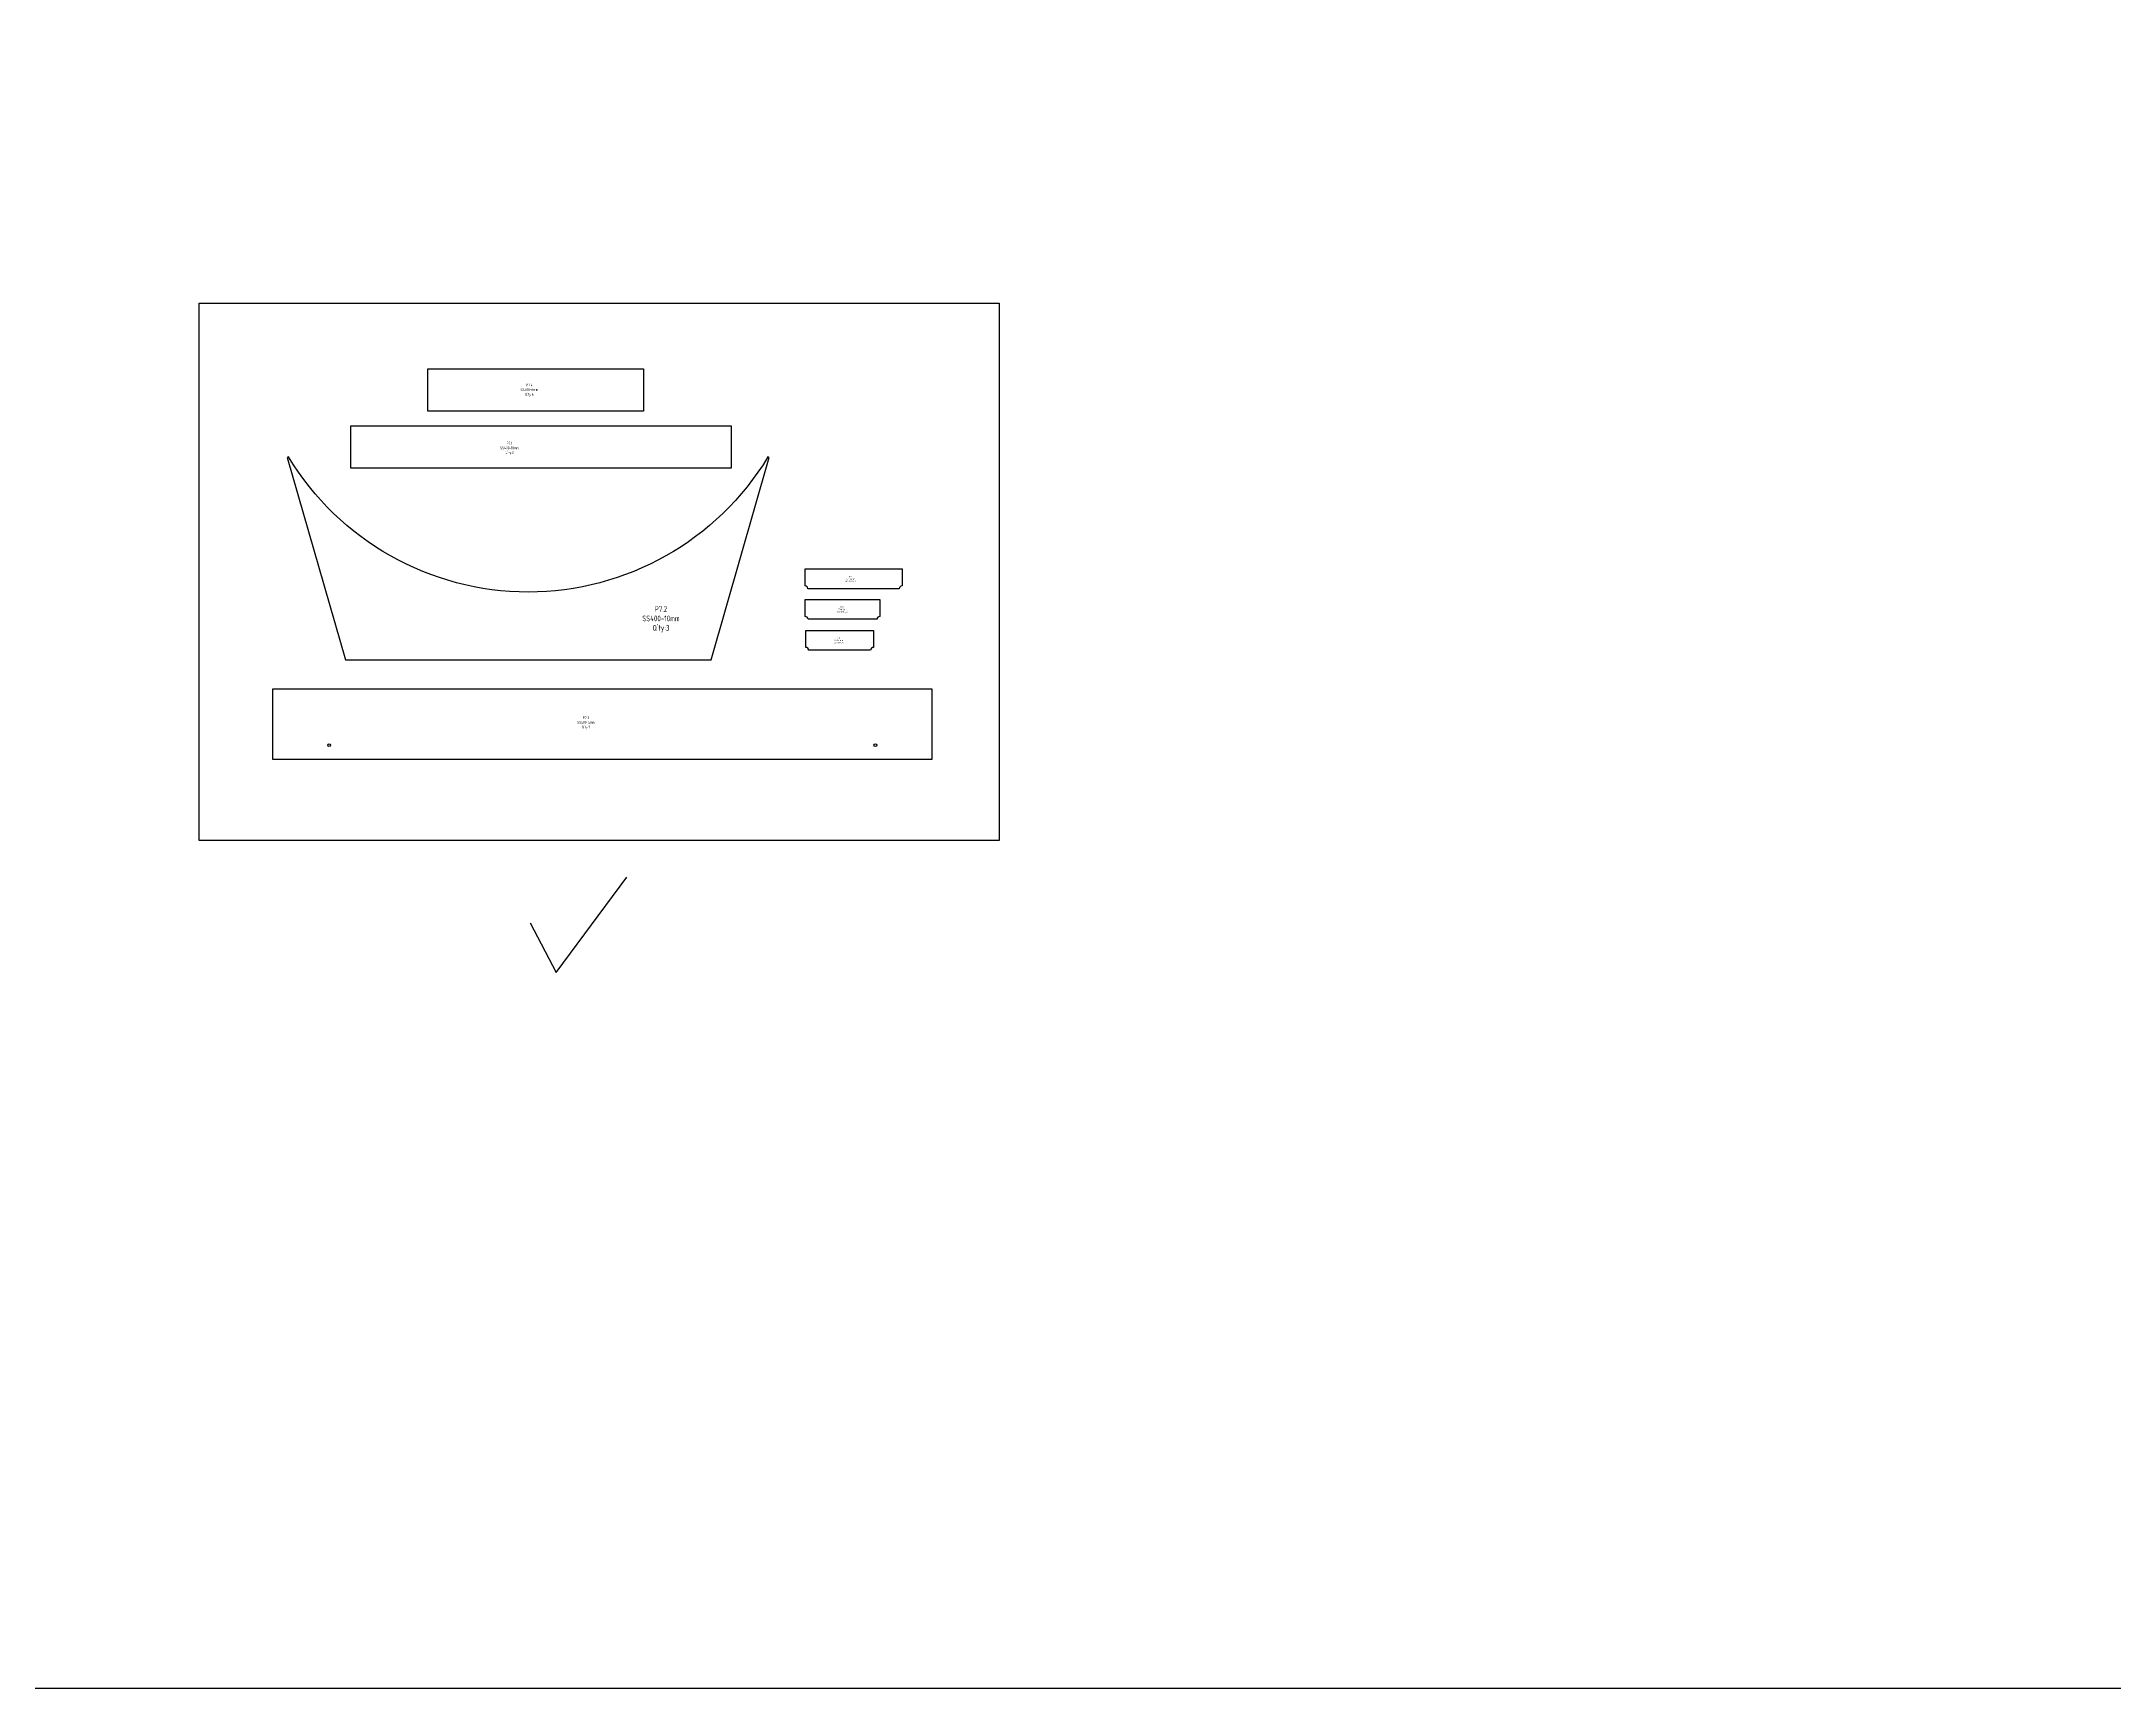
# Model space of a CAD drawing. Header units: millimetres. Extents: x -46397 to 283259, y -8690 to 23983.
# Drawn here: x 95163 to 102517, y -8690 to -2848 of the extents above; entities that cross this region are included whole.
import ezdxf

# ---------------------------------------------------------------- set-up
doc = ezdxf.new("R2010")
doc.units = ezdxf.units.MM
doc.styles.get("Standard").update_dxf_attribs({"font": 'isocp.shx', "width": 0.8})

msp = doc.modelspace()

# ---------------------------------------------------------------- linework, layer by layer
for p, q in [((96989.2, -6150.37), (97239.64, -5811.77)), ((96895.9, -5973.71), (96989.2, -6150.37))]:
    msp.add_line(p, q)
for points in [[(-5297.58, 11840.68), (283258.8, 11840.68), (283258.8, -8689.89), (-5297.58, -8689.89)], [(95721.59, -3776.08), (98559.87, -3776.08), (98559.87, -5681.57), (95721.59, -5681.57)], [(96533.71, -4008.84), (97298.71, -4008.84), (97298.71, -4158.84), (96533.71, -4158.84)], [(96259.92, -4211.46), (97609.92, -4211.46), (97609.92, -4361.46), (96259.92, -4361.46)], [(95983.1, -5144), (98321.1, -5144), (98321.1, -5394), (95983.1, -5394)]]:
    msp.add_lwpolyline(points, close=True)
for points in [[(97744.81, -4322.92), (97739.93, -4321.31, -0.5636946), (96039.11, -4321.31), (96034.23, -4322.92), (96240.83, -5040.68), (97538.21, -5040.68)], [(98205.63, -4788.7), (97881.63, -4788.7, 0.4142136), (97871.63, -4778.7), (97871.63, -4718.7), (98215.63, -4718.7), (98215.63, -4778.7, 0.4142136)], [(97872.13, -4887.22), (97872.13, -4827.22), (98137.13, -4827.22), (98137.13, -4887.22, 0.4142136), (98127.13, -4897.22), (97882.13, -4897.22, 0.4142136)], [(98104.25, -5006.71), (97884.25, -5006.71, 0.4142136), (97874.25, -4996.71), (97874.25, -4936.71), (98114.25, -4936.71), (98114.25, -4996.71, 0.4142136)]]:
    msp.add_lwpolyline(points, format="xyb", close=True)
for centre in [(96183.1, -5344), (98121.1, -5344)]:
    msp.add_circle(centre, 5)

# ---------------------------------------------------------------- texts
at = {"color": 3, "attachment_point": 1}
for s, width, gutter_width, insert, char_height in [("\\A1;\\pxqc;P7.4\\PSS400-6mm\\PQ'ty:6", 68.9624, 37.5, (96858.97, -4060.86), 10), ("\\A1;\\pxqc;P7.1\\PSS400-10mm\\PQ'ty:3", 73.9624, 37.5, (96786.12, -4267.45), 10), ("\\A1;\\pxqc;P7.7\\PSS400-6mm\\PSC:2/1-Q'ty:12", 41.8503, 18.75, (98012.05, -4743.41), 5), ("\\A1;\\pxqc;P7.2\\PSS400-10mm\\PQ'ty:3", 147.9249, 37.5, (97286.43, -4850.8), 20), ("\\A1;\\pxqc;P7.6\\PSS400-6mm\\PSC:2/1-Q'ty:12", 41.8503, 18.75, (97982.63, -4851.56), 5), ("\\A1;\\pxqc;P7.5\\PSS400-6mm\\PSC:2/1-Q'ty:6", 39.298, 18.75, (97971.26, -4960.7), 5), ("\\A1;\\pxqc;P7.3\\PSS400-4mm\\PQ'ty:3", 69.9624, 37.5, (97059.54, -5241.26), 10)]:
    msp.add_mtext_dynamic_manual_height_columns(s, width=width, gutter_width=gutter_width, heights=[0], dxfattribs=dict(at, insert=insert, char_height=char_height))

doc.saveas('drawing.dxf')
